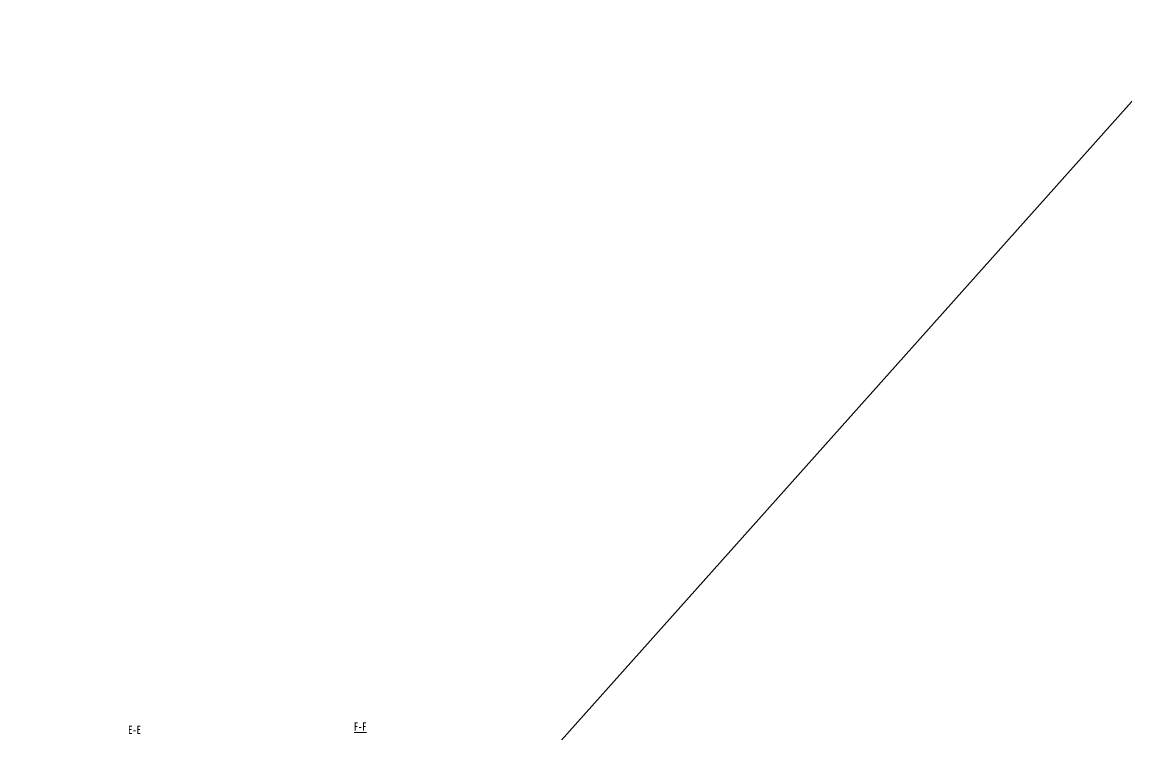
# Model space of a CAD drawing. Header units: millimetres. Extents: x -450182 to -147179, y 306993 to 695793.
# Drawn here: x -408746 to -388933, y 364287 to 377068 of the extents above; entities that cross this region are included whole.
import ezdxf

# ---------------------------------------------------------------- set-up
doc = ezdxf.new("R2010")
doc.units = ezdxf.units.MM
for name, color, linetype, lineweight in [('加粗线', 6, 'Continuous', 25), ('标注', 4, 'Continuous', 13), ('细线', 4, 'Continuous', 15)]:
    doc.layers.add(name, color=color, linetype=linetype, lineweight=lineweight)
doc.styles.get("Standard").update_dxf_attribs({"font": '仿宋_GB2312.ttf'})

msp = doc.modelspace()

# ---------------------------------------------------------------- linework, layer by layer
at = {"layer": '加粗线', "ltscale": 100, "const_width": 16.7}
msp.add_lwpolyline([(-402794.3, 364330.6), (-402564.3, 364330.6)], dxfattribs=at)
at = {"layer": '标注'}
msp.add_line((-364584.3, 402798.7), (-450181.9, 306993.3), dxfattribs=at)
at = {"layer": '细线', "ltscale": 100, "const_width": 5}
msp.add_lwpolyline([(-402794.3, 364297.3), (-402564.3, 364297.3)], dxfattribs=at)

# ---------------------------------------------------------------- texts
at = {"width": 0.7}
for s, p in [('E-E', (-406841.2, 364303.8)), ('F-F', (-402796.1, 364362.6))]:
    msp.add_text(s, height=150, dxfattribs=at).set_placement(p)

doc.saveas('drawing.dxf')
